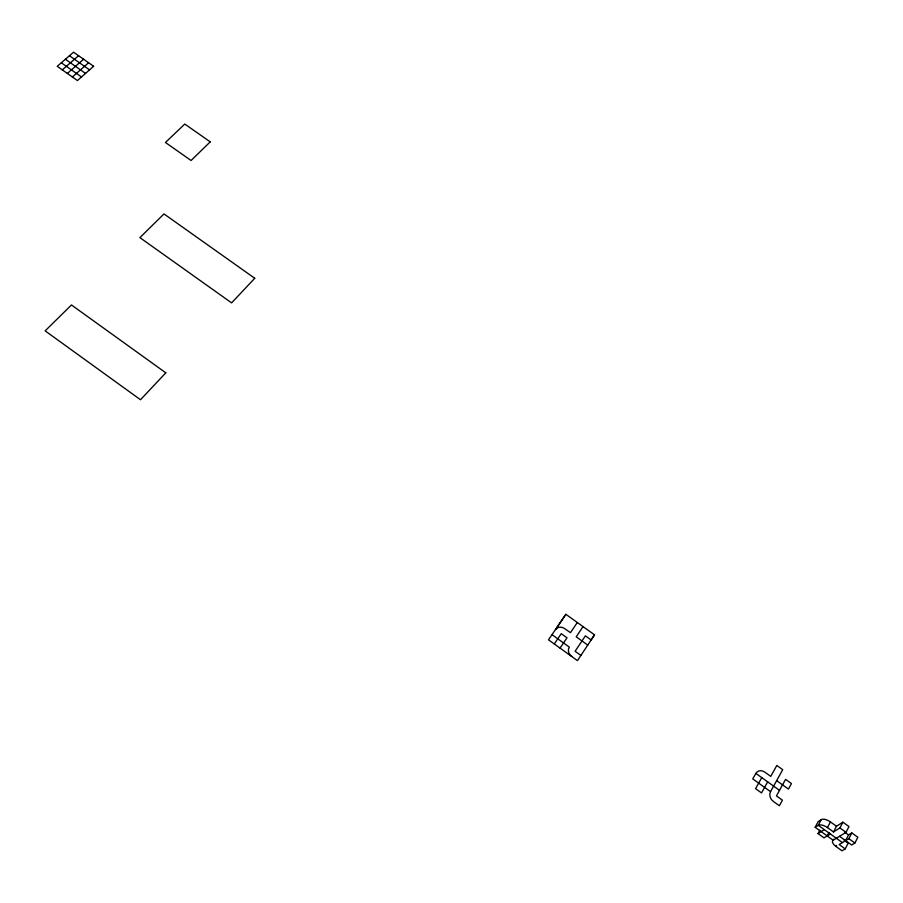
<?xml version="1.0" encoding="UTF-8"?>
<svg xmlns="http://www.w3.org/2000/svg" width="903" height="903" viewBox="0 0 903 903"><rect width="100%" height="100%" fill="white"/><g stroke="black" fill="none" stroke-linecap="round" stroke-linejoin="round"><path stroke-width="1.35" d="M839.553 836.302L851.631 844.982L854.904 843.018L857.85 837.25L851.811 832.927L848.572 834.925L845.614 840.648L839.192 844.565L845.208 848.888L848.154 843.176L844.147 840.298M845.614 840.648L848.854 838.673L851.811 832.927M845.208 848.888L842.014 850.807L836.02 846.495L836.573 845.434M833.729 839.169L833.176 840.241L846.021 832.306L848.989 826.55L842.905 822.181L836.471 826.245L833.492 831.945L827.441 827.6A7.585 3.386 29.7 0 0 818.265 825.286L815.149 827.283L833.176 840.241A7.585 3.352 29.5 0 0 836.02 846.495M833.492 831.945L839.914 827.927L842.905 822.181M827.159 835.918L828.943 832.51M827.441 827.6L830.433 821.911L836.471 826.245M830.32 833.943L824.033 837.882L818.05 833.582L819.834 830.184M815.149 827.283L818.152 821.628L821.256 819.608A7.563 3.398 29.6 0 1 830.433 821.911M821.256 819.608L818.265 825.286L842.386 842.612M770.53 791.66L782.72 769.672L776.828 765.451L770.744 776.377L764.841 772.144A7.393 6.163 51.5 0 0 755.856 773.386L752.752 778.883L770.53 791.66A7.45 6.186 52.4 0 0 773.397 801.48L779.357 805.758L782.404 800.182L776.467 795.915L782.517 784.831M782.562 784.854L785.587 779.368L791.457 783.567L788.443 789.075L776.648 780.621M767.685 781.874L761.511 792.936L755.574 788.669L761.76 777.63M594.535 634.843L577.457 660.624L548.505 639.809L565.854 614.3L594.535 634.843L591.104 639.934L585.392 635.836L575.109 651.266L580.9 655.42M583.045 626.614L576.216 636.818L587.74 645.092M560.063 648.117L567.005 637.811L561.248 633.669L554.284 643.963M577.31 622.506L570.459 632.687L564.68 628.601A7.055 6.129 40.6 0 0 555.526 629.572L565.888 614.322M72.375 76.992L88.596 62.758M67.33 73.436L83.584 59.226M62.273 69.881L78.572 55.704M818.05 833.582L824.281 829.609M69.452 55.738L89.555 69.87M65.4 59.259L85.525 73.414M61.325 62.781L81.484 76.969M839.914 827.927L846.021 832.306M844.519 832.013L848.527 834.891M848.854 838.673L854.904 843.018M755.856 773.386L779.526 790.373M552.004 634.662L569.33 647.112A7.134 6.208 42 0 0 571.655 656.447M165.802 372.826L140.484 399.736L45.15 330.87L71.472 304.966L165.802 372.826M254.748 278.282L231.597 302.889L139.909 237.624L163.985 213.932L254.748 278.282M210.23 141.861L191.086 160.497L165.452 142.482L184.788 124.05L210.23 141.861M93.619 66.28L77.432 80.548L57.239 66.325L73.561 52.193L93.619 66.28"/></g></svg>
